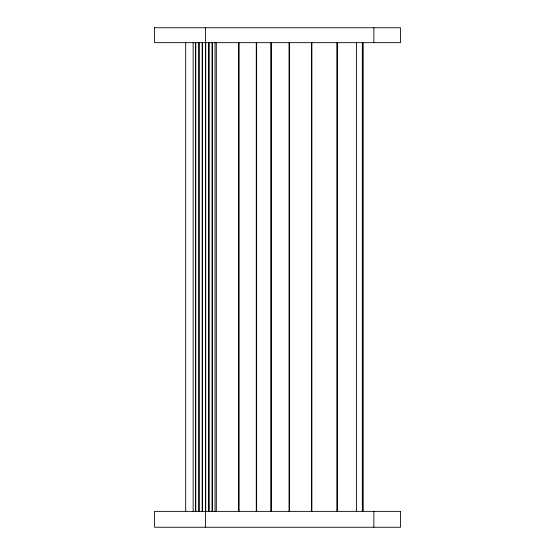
<?xml version="1.0" encoding="UTF-8"?>
<svg xmlns="http://www.w3.org/2000/svg" width="555" height="555" viewBox="0 0 555 555"><rect width="100%" height="100%" fill="white"/><g stroke="black" fill="none" stroke-linecap="round" stroke-linejoin="round"><path stroke-width="0.83" d="M154.45 27.75L400.55 27.75L400.55 42.666L154.547 42.666L154.547 27.75M373.855 27.75L373.855 42.666M373.855 511.37L373.855 527.25M363.199 42.666L363.199 511.37M362.568 42.666L362.568 511.37M362.318 42.666L362.318 511.37M356.546 42.666L356.546 511.37M337.315 42.666L337.315 511.37M336.934 42.666L336.934 511.37M311.882 42.666L311.882 511.37M311.466 42.666L311.466 511.37M289.502 42.666L289.502 511.37M289.037 42.666L289.037 511.37M271.353 42.666L271.353 511.37M270.791 42.666L270.791 511.37M256.632 42.666L256.632 511.37M256.285 42.666L256.285 511.37M239.087 42.666L239.087 511.37M238.622 42.666L238.622 511.37M216.311 42.666L216.311 511.37M215.028 42.666L215.028 511.37M212.315 42.666L212.315 511.37M212.121 42.666L212.121 511.37M209.013 42.666L209.013 511.37M208.819 42.666L208.819 511.37M205.711 42.666L205.711 511.37M205.551 27.75L205.551 527.25M202.408 42.666L202.408 511.37M202.18 42.666L202.18 511.37M199.078 42.666L199.078 511.37M198.877 42.666L198.877 511.37M195.776 42.666L195.776 511.37M195.575 42.666L195.575 511.37M193.147 42.666L193.147 511.37M185.689 42.666L185.689 511.37M400.55 511.37L154.547 511.37L154.547 527.25L400.55 527.25L400.55 511.37"/></g></svg>
